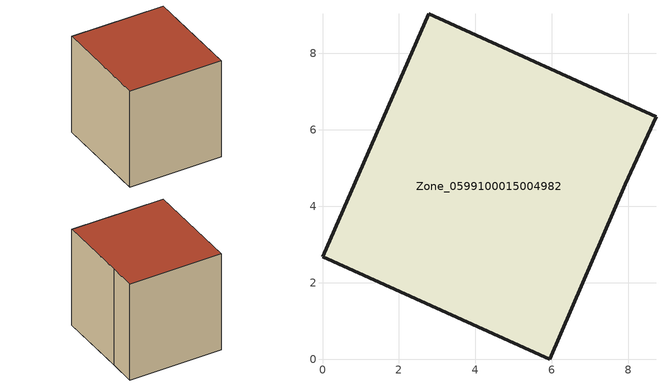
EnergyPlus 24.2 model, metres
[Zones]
Zone_0599100015004982
 floor ground (C_G): 0,2.69 2.77,9.04 8.72,6.35 7.92,4.58 5.94,0 z0.81
 wall outside (C_F): 8.72,6.35 2.77,9.04 0,2.69 5.94,0 7.92,4.58 8.72,6.35 z0.81:7.95
 roof outside (C_R): 2.77,9.04 0,2.69 5.94,0 7.92,4.58 8.72,6.35 z7.95
[BUILDING]
Pand.0599100015004982: North Axis=0; Terrain=City; Loads Convergence Tolerance Value=0.04; Temperature Convergence Tolerance Value=0.4; Solar Distribution=FullExterior; Maximum Number of Warmup Days=25; Minimum Number of Warmup Days=1
[Site:Location]
Rotterdam.The.Hague.AP_ZH_NLD Design_Conditions: Latitude=51.96; Longitude=4.45; Time Zone=1; Elevation=-4.5
[SITE:GROUNDTEMPERATURE:BUILDINGSURFACE]
18, 18, 18, 18, 18, 18, 18, 18, 18, 18, 18, 18
[MATERIAL] Thermal Absorptance=0.9; Solar Absorptance=0.7; Visible Absorptance=0.7
Name | Roughness | Thickness | Conductivity | Density | Specific Heat
G.TI.1965-1974 | MediumSmooth | 0.15 | 0.882353 | 540 | 1210
F.TI.1965-1974 | Rough | 0.3 | 0.697674 | 1920 | 840
R.TI.1965-1974 | MediumRough | 0.2 | 0.232558 | 1500 | 1000
[CONSTRUCTION]
C_G: G.TI.1965-1974
C_F: F.TI.1965-1974
C_R: R.TI.1965-1974
[ZONE]
Zone_0599100015004982: Type=1; Multiplier=1; Ceiling Height=Autocalculate; Volume=Autocalculate; Floor Area=autocalculate; Part of Total Floor Area=Yes
[ZONEINFILTRATION:DESIGNFLOWRATE]
Infil_Zone_0599100015004982: Zone or ZoneList or Space or SpaceList=Zone_0599100015004982; Schedule=AlwaysOn; Design Flow Rate Calculation Method=Flow/Area; Flow Rate per Floor Area=0.003; Constant Term Coefficient=1; Temperature Term Coefficient=0; Velocity Term Coefficient=0; Velocity Squared Term Coefficient=0
[HVACTEMPLATE:ZONE:IDEALLOADSAIRSYSTEM]
Zone_0599100015004982: Maximum Heating Supply Air Temperature=50; Minimum Cooling Supply Air Temperature=13; Maximum Heating Supply Air Humidity Ratio=0.0156; Minimum Cooling Supply Air Humidity Ratio=0.0077; Heating Limit=NoLimit; Cooling Limit=NoLimit; Dehumidification Control Type=ConstantSensibleHeatRatio; Cooling Sensible Heat Ratio=0.7; Dehumidification Setpoint=60; Humidification Control Type=None; Humidification Setpoint=30; Outdoor Air Method=None; Outdoor Air Flow Rate per Person=0.00944; Outdoor Air Flow Rate per Zone Floor Area=0; Outdoor Air Flow Rate per Zone=0; Demand Controlled Ventilation Type=None; Outdoor Air Economizer Type=NoEconomizer; Heat Recovery Type=None; Sensible Heat Recovery Effectiveness=0.7; Latent Heat Recovery Effectiveness=0.65
[ZONECONTROL:THERMOSTAT]
ThermostatControl_Zone_0599100015004982: Zone or ZoneList=Zone_0599100015004982; Control Type Schedule=DualSetpointControlType; Control 1=Thermostat_Zone_0599100015004982; Temperature Difference Between Cutout And Setpoint=0
[THERMOSTATSETPOINT:DUALSETPOINT]
Thermostat_Zone_0599100015004982: Heating Setpoint Temperature Schedule=HeatingSetpoint_Zone_0599100015004982; Cooling Setpoint Temperature Schedule=CoolingSetpoint_Zone_0599100015004982
[SCHEDULE:COMPACT]
HeatingSetpoint_Zone_0599100015004982: Through: 12/31, For: AllDays, Until: 24:00, 21
CoolingSetpoint_Zone_0599100015004982: Through: 12/31, For: AllDays, Until: 24:00, 24
DualSetpointControlType: Through: 12/31, For: AllDays, Until: 24:00, 4
AlwaysOn: Through: 12/31, For: AllDays, Until: 24:00, 1
